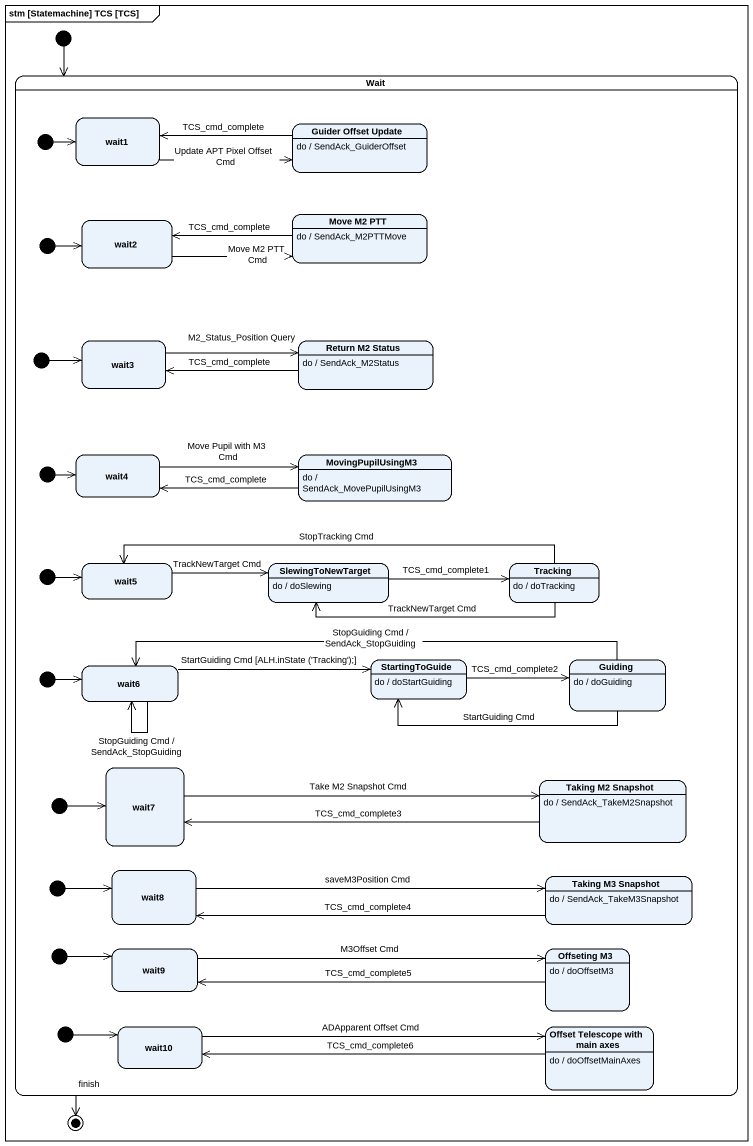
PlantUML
@startuml
mainframe stm [Statemachine] TCS [TCS]
hide empty description
state Wait {
  state wait1
  state "Guider Offset Update" as Guider_Offset_Update
  Guider_Offset_Update : do / SendAck_GuiderOffset
  state initial2 <<start>>
  state initial3 <<start>>
  state wait2
  state "Move M2 PTT" as Move_M2_PTT
  Move_M2_PTT : do / SendAck_M2PTTMove
  state initial4 <<start>>
  state wait3
  state "Return M2 Status" as Return_M2_Status
  Return_M2_Status : do / SendAck_M2Status
  state initial5 <<start>>
  state wait4
  state MovingPupilUsingM3
  MovingPupilUsingM3 : do / SendAck_MovePupilUsingM3
  state initial6 <<start>>
  state wait5
  state SlewingToNewTarget
  SlewingToNewTarget : do / doSlewing
  state Tracking
  Tracking : do / doTracking
  state initial7 <<start>>
  state wait6
  state StartingToGuide
  StartingToGuide : do / doStartGuiding
  state Guiding
  Guiding : do / doGuiding
  state wait7
  state "Taking M2 Snapshot" as Taking_M2_Snapshot
  Taking_M2_Snapshot : do / SendAck_TakeM2Snapshot
  state initial8 <<start>>
  state initial9 <<start>>
  state wait8
  state "Taking M3 Snapshot" as Taking_M3_Snapshot
  Taking_M3_Snapshot : do / SendAck_TakeM3Snapshot
  state initial10 <<start>>
  state wait9
  state "Offseting M3" as Offseting_M3
  Offseting_M3 : do / doOffsetM3
  state initial11 <<start>>
  state wait10
  state "Offset Telescope with main axes" as Offset_Telescope_with_main
  Offset_Telescope_with_main : do / doOffsetMainAxes
}
[*] --> Wait
wait1 -right-> Guider_Offset_Update : Update APT Pixel Offset Cmd
Guider_Offset_Update -left-> wait1 : TCS_cmd_complete
initial2 -right-> wait1
initial3 -right-> wait2
wait2 -right-> Move_M2_PTT : Move M2 PTT Cmd
Move_M2_PTT -left-> wait2 : TCS_cmd_complete
initial4 -right-> wait3
wait3 -right-> Return_M2_Status : M2_Status_Position Query
Return_M2_Status -left-> wait3 : TCS_cmd_complete
initial5 -right-> wait4
wait4 -right-> MovingPupilUsingM3 : Move Pupil with M3 Cmd
MovingPupilUsingM3 -left-> wait4 : TCS_cmd_complete
initial6 -right-> wait5
wait5 -right-> SlewingToNewTarget : TrackNewTarget Cmd
SlewingToNewTarget -right-> Tracking : TCS_cmd_complete1
Tracking -left-> wait5 : StopTracking Cmd
Tracking -left-> SlewingToNewTarget : TrackNewTarget Cmd
initial7 -right-> wait6
wait6 --> wait6 : StopGuiding Cmd / SendAck_StopGuiding
wait6 -right-> StartingToGuide : StartGuiding Cmd [ALH.inState ('Tracking');]
StartingToGuide -right-> Guiding : TCS_cmd_complete2
Guiding -left-> wait6 : StopGuiding Cmd / SendAck_StopGuiding
Guiding -left-> StartingToGuide : StartGuiding Cmd
wait7 -right-> Taking_M2_Snapshot : Take M2 Snapshot Cmd
Taking_M2_Snapshot -left-> wait7 : TCS_cmd_complete3
initial8 -right-> wait7
initial9 -right-> wait8
wait8 -right-> Taking_M3_Snapshot : saveM3Position Cmd
Taking_M3_Snapshot -left-> wait8 : TCS_cmd_complete4
initial10 -right-> wait9
wait9 -right-> Offseting_M3 : M3Offset Cmd
Offseting_M3 -left-> wait9 : TCS_cmd_complete5
initial11 -right-> wait10
wait10 -right-> Offset_Telescope_with_main : ADApparent Offset Cmd
Offset_Telescope_with_main -left-> wait10 : TCS_cmd_complete6
Wait --> [*] : finish
@enduml
